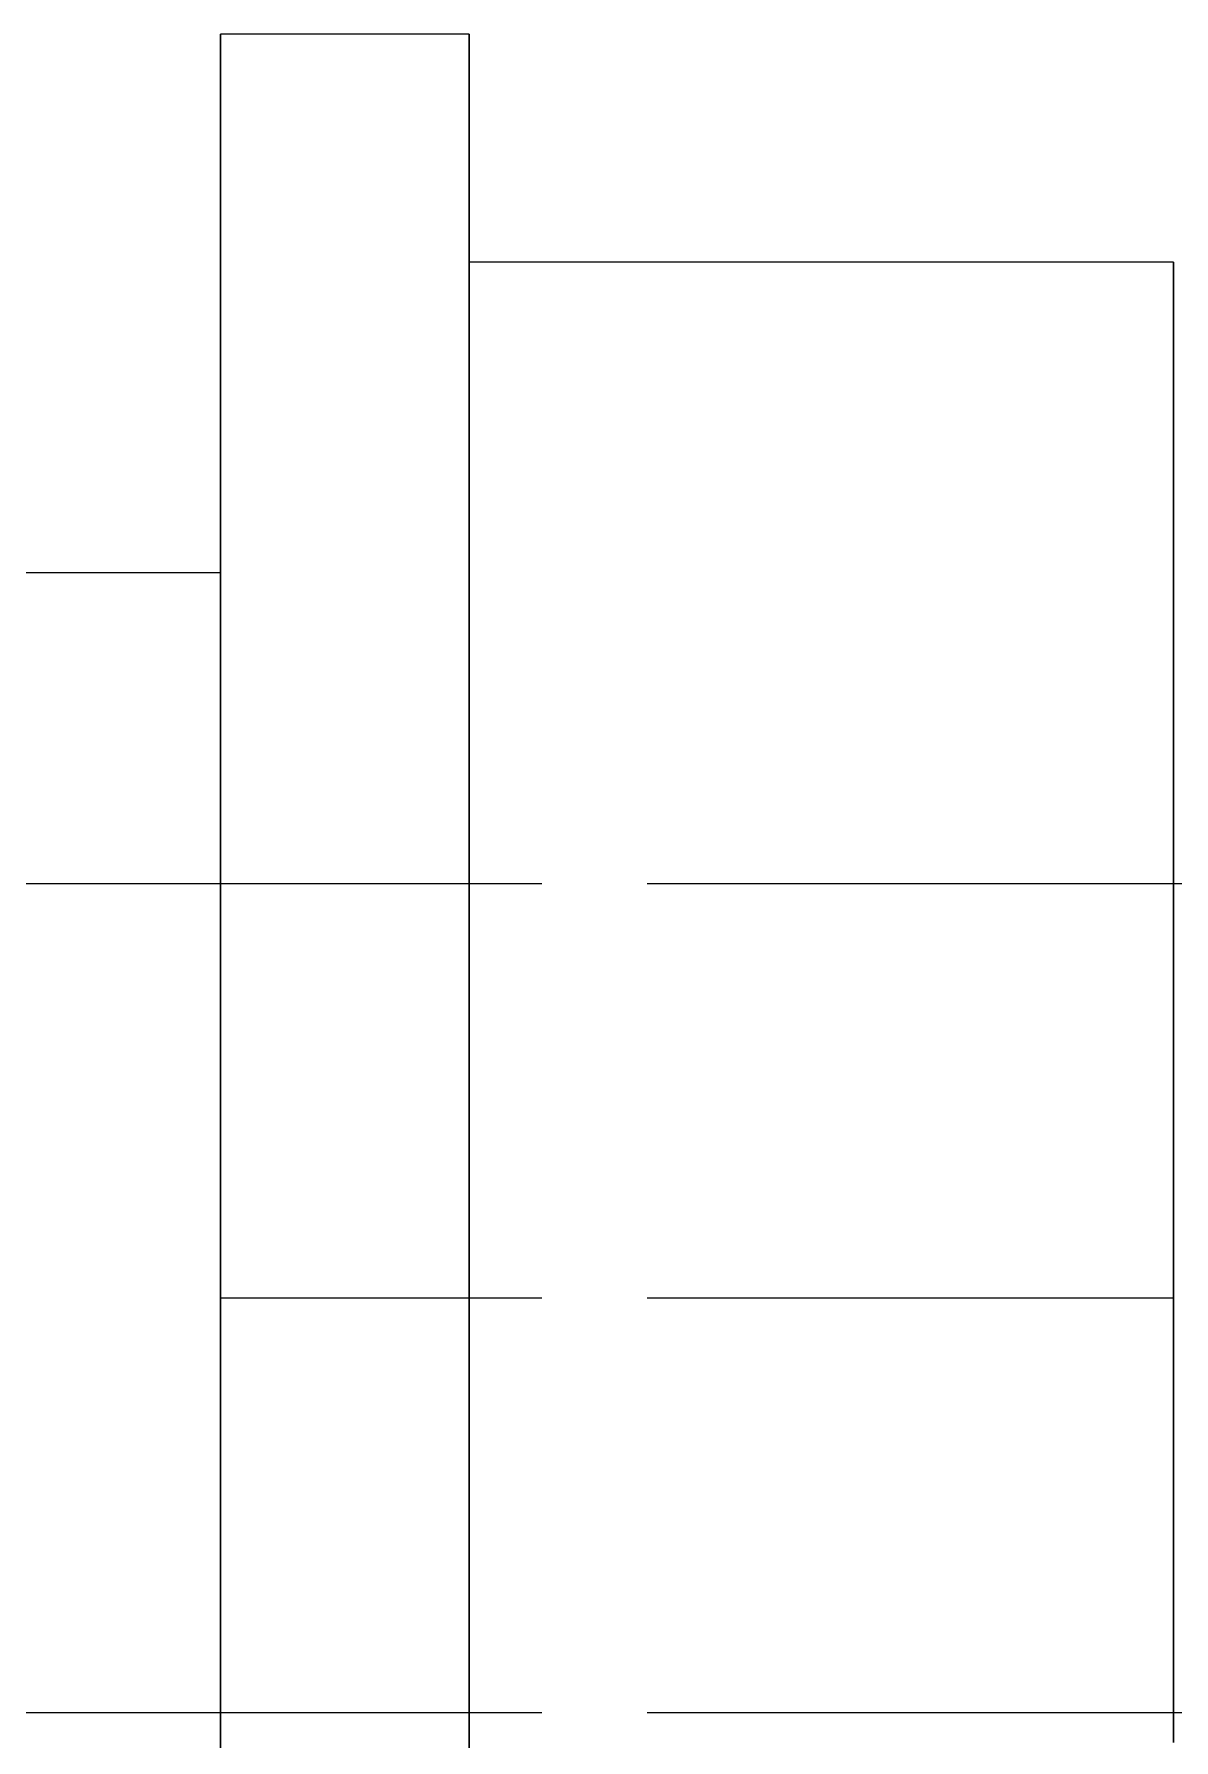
# Model space of a CAD drawing. Header units: millimetres. Extents: x -29 to 156, y -45 to 87.
# Drawn here: x 55.75 to 58.5, y -1.065 to 3.05 of the extents above; entities that cross this region are included whole.
import ezdxf

# ---------------------------------------------------------------- set-up
doc = ezdxf.new("R2010")
doc.units = ezdxf.units.MM
doc.linetypes.add('DASHED', pattern=[1.524, 1.27, -0.254])
doc.layers.add('HIDDEN', color=8, linetype='DASHED')
doc.layers.add('VISIBLE', color=7, linetype='CONTINUOUS')

msp = doc.modelspace()

# ---------------------------------------------------------------- linework, layer by layer
at = {"layer": 'HIDDEN'}
for points in [[(56.19933, 3.05), (56.19933, 2.95317), (56.19933, 2.85635), (56.19933, 2.75952), (56.19933, 2.6627), (56.19933, 2.56587), (56.19933, 2.46905), (56.19933, 2.37222), (56.19933, 2.2754), (56.19933, 2.17857), (56.19933, 2.08175), (56.19933, 1.98492), (56.19933, 1.8881), (56.19933, 1.79127), (56.19933, 1.69444), (56.19933, 1.59762), (56.19933, 1.50079), (56.19933, 1.40397), (56.19933, 1.30714), (56.19933, 1.21032), (56.19933, 1.11349), (56.19933, 1.01667), (56.19933, 0.91984), (56.19933, 0.82302), (56.19933, 0.72619), (56.19933, 0.62937), (56.19933, 0.53254), (56.19933, 0.43571), (56.19933, 0.33889), (56.19933, 0.24206), (56.19933, 0.14524), (56.19933, 0.04841), (56.19933, -0.04841), (56.19933, -0.14524), (56.19933, -0.24206), (56.19933, -0.33889), (56.19933, -0.43571), (56.19933, -0.53254), (56.19933, -0.62937), (56.19933, -0.72619), (56.19933, -0.82302), (56.19933, -0.91984), (56.19933, -1.01667), (56.19933, -1.11349)], [(56.79933, 3.05), (56.79933, 2.95317), (56.79933, 2.85635), (56.79933, 2.75952), (56.79933, 2.6627), (56.79933, 2.56587), (56.79933, 2.46905), (56.79933, 2.37222), (56.79933, 2.2754), (56.79933, 2.17857), (56.79933, 2.08175), (56.79933, 1.98492), (56.79933, 1.8881), (56.79933, 1.79127), (56.79933, 1.69444), (56.79933, 1.59762), (56.79933, 1.50079), (56.79933, 1.40397), (56.79933, 1.30714), (56.79933, 1.21032), (56.79933, 1.11349), (56.79933, 1.01667), (56.79933, 0.91984), (56.79933, 0.82302), (56.79933, 0.72619), (56.79933, 0.62937), (56.79933, 0.53254), (56.79933, 0.43571), (56.79933, 0.33889), (56.79933, 0.24206), (56.79933, 0.14524), (56.79933, 0.04841), (56.79933, -0.04841), (56.79933, -0.14524), (56.79933, -0.24206), (56.79933, -0.33889), (56.79933, -0.43571), (56.79933, -0.53254), (56.79933, -0.62937), (56.79933, -0.72619), (56.79933, -0.82302), (56.79933, -0.91984), (56.79933, -1.01667), (56.79933, -1.11349)], [(56.79933, 0), (56.79933, 0.03968), (56.79933, 0.07937), (56.79933, 0.11905), (56.79933, 0.15873), (56.79933, 0.19841), (56.79933, 0.2381), (56.79933, 0.27778), (56.79933, 0.31746), (56.79933, 0.35714), (56.79933, 0.39683), (56.79933, 0.43651), (56.79933, 0.47619), (56.79933, 0.51587), (56.79933, 0.55556), (56.79933, 0.59524), (56.79933, 0.63492), (56.79933, 0.6746), (56.79933, 0.71429), (56.79933, 0.75397), (56.79933, 0.79365), (56.79933, 0.83333), (56.79933, 0.87302), (56.79933, 0.9127), (56.79933, 0.95238), (56.79933, 0.99206), (56.79933, 1.03175), (56.79933, 1.07143), (56.79933, 1.11111), (56.79933, 1.15079), (56.79933, 1.19048), (56.79933, 1.23016), (56.79933, 1.26984), (56.79933, 1.30952), (56.79933, 1.34921), (56.79933, 1.38889), (56.79933, 1.42857), (56.79933, 1.46825), (56.79933, 1.50794), (56.79933, 1.54762), (56.79933, 1.5873), (56.79933, 1.62698), (56.79933, 1.66667), (56.79933, 1.70635), (56.79933, 1.74603), (56.79933, 1.78571), (56.79933, 1.8254), (56.79933, 1.86508), (56.79933, 1.90476), (56.79933, 1.94444), (56.79933, 1.98413), (56.79933, 2.02381), (56.79933, 2.06349), (56.79933, 2.10317), (56.79933, 2.14286), (56.79933, 2.18254), (56.79933, 2.22222), (56.79933, 2.2619), (56.79933, 2.30159), (56.79933, 2.34127), (56.79933, 2.38095), (56.79933, 2.42063), (56.79933, 2.46032), (56.79933, 2.5)], [(56.79933, 2.5), (56.79933, 2.42063), (56.79933, 2.34127), (56.79933, 2.2619), (56.79933, 2.18254), (56.79933, 2.10317), (56.79933, 2.02381), (56.79933, 1.94444), (56.79933, 1.86508), (56.79933, 1.78571), (56.79933, 1.70635), (56.79933, 1.62698), (56.79933, 1.54762), (56.79933, 1.46825), (56.79933, 1.38889), (56.79933, 1.30952), (56.79933, 1.23016), (56.79933, 1.15079), (56.79933, 1.07143), (56.79933, 0.99206), (56.79933, 0.9127), (56.79933, 0.83333), (56.79933, 0.75397), (56.79933, 0.6746), (56.79933, 0.59524), (56.79933, 0.51587), (56.79933, 0.43651), (56.79933, 0.35714), (56.79933, 0.27778), (56.79933, 0.19841), (56.79933, 0.11905), (56.79933, 0.03968), (56.79933, -0.03968), (56.79933, -0.11905), (56.79933, -0.19841), (56.79933, -0.27778), (56.79933, -0.35714), (56.79933, -0.43651), (56.79933, -0.51587), (56.79933, -0.59524), (56.79933, -0.6746), (56.79933, -0.75397), (56.79933, -0.83333), (56.79933, -0.9127), (56.79933, -0.99206), (56.79933, -1.07143)], [(58.49933, 2.5), (58.49933, 2.42063), (58.49933, 2.34127), (58.49933, 2.2619), (58.49933, 2.18254), (58.49933, 2.10317), (58.49933, 2.02381), (58.49933, 1.94444), (58.49933, 1.86508), (58.49933, 1.78571), (58.49933, 1.70635), (58.49933, 1.62698), (58.49933, 1.54762), (58.49933, 1.46825), (58.49933, 1.38889), (58.49933, 1.30952), (58.49933, 1.23016), (58.49933, 1.15079), (58.49933, 1.07143), (58.49933, 0.99206), (58.49933, 0.9127), (58.49933, 0.83333), (58.49933, 0.75397), (58.49933, 0.6746), (58.49933, 0.59524), (58.49933, 0.51587), (58.49933, 0.43651), (58.49933, 0.35714), (58.49933, 0.27778), (58.49933, 0.19841), (58.49933, 0.11905), (58.49933, 0.03968), (58.49933, -0.03968), (58.49933, -0.11905), (58.49933, -0.19841), (58.49933, -0.27778), (58.49933, -0.35714), (58.49933, -0.43651), (58.49933, -0.51587), (58.49933, -0.59524), (58.49933, -0.6746), (58.49933, -0.75397), (58.49933, -0.83333), (58.49933, -0.9127), (58.49933, -0.99206), (58.49933, -1.07143)], [(56.19933, 0.28668), (56.19933, 0.30991), (56.19933, 0.33314), (56.19933, 0.35636), (56.19933, 0.37959), (56.19933, 0.40282), (56.19933, 0.42605), (56.19933, 0.44927), (56.19933, 0.4725), (56.19933, 0.49573), (56.19933, 0.51895), (56.19933, 0.54218), (56.19933, 0.56541), (56.19933, 0.58864), (56.19933, 0.61186), (56.19933, 0.63509), (56.19933, 0.65832), (56.19933, 0.68155), (56.19933, 0.70477), (56.19933, 0.728), (56.19933, 0.75123), (56.19933, 0.77445), (56.19933, 0.79768), (56.19933, 0.82091), (56.19933, 0.84414), (56.19933, 0.86736), (56.19933, 0.89059), (56.19933, 0.91382), (56.19933, 0.93705), (56.19933, 0.96027), (56.19933, 0.9835), (56.19933, 1.00673), (56.19933, 1.02995), (56.19933, 1.05318), (56.19933, 1.07641), (56.19933, 1.09964), (56.19933, 1.12286), (56.19933, 1.14609), (56.19933, 1.16932), (56.19933, 1.19255), (56.19933, 1.21577), (56.19933, 1.239), (56.19933, 1.26223), (56.19933, 1.28545), (56.19933, 1.30868), (56.19933, 1.33191), (56.19933, 1.35514), (56.19933, 1.37836), (56.19933, 1.40159), (56.19933, 1.42482), (56.19933, 1.44805), (56.19933, 1.47127), (56.19933, 1.4945), (56.19933, 1.51773), (56.19933, 1.54095), (56.19933, 1.56418), (56.19933, 1.58741), (56.19933, 1.61064), (56.19933, 1.63386), (56.19933, 1.65709), (56.19933, 1.68032), (56.19933, 1.70355), (56.19933, 1.72677), (56.19933, 1.75)], [(56.19933, 1.75), (56.19933, 1.69444), (56.19933, 1.63889), (56.19933, 1.58333), (56.19933, 1.52778), (56.19933, 1.47222), (56.19933, 1.41667), (56.19933, 1.36111), (56.19933, 1.30556), (56.19933, 1.25), (56.19933, 1.19444), (56.19933, 1.13889), (56.19933, 1.08333), (56.19933, 1.02778), (56.19933, 0.97222), (56.19933, 0.91667), (56.19933, 0.86111), (56.19933, 0.80556), (56.19933, 0.75), (56.19933, 0.69444), (56.19933, 0.63889), (56.19933, 0.58333), (56.19933, 0.52778), (56.19933, 0.47222), (56.19933, 0.41667), (56.19933, 0.36111), (56.19933, 0.30556), (56.19933, 0.25), (56.19933, 0.19444), (56.19933, 0.13889), (56.19933, 0.08333), (56.19933, 0.02778), (56.19933, -0.02778), (56.19933, -0.08333), (56.19933, -0.13889), (56.19933, -0.19444), (56.19933, -0.25), (56.19933, -0.30556), (56.19933, -0.36111), (56.19933, -0.41667), (56.19933, -0.47222), (56.19933, -0.52778), (56.19933, -0.58333), (56.19933, -0.63889), (56.19933, -0.69444), (56.19933, -0.75), (56.19933, -0.80556), (56.19933, -0.86111), (56.19933, -0.91667), (56.19933, -0.97222), (56.19933, -1.02778), (56.19933, -1.08333)], [(56.19933, 1), (52.99933, 1)], [(58.49933, 1), (52.99933, 1)], [(56.19933, 0), (56.19933, 0.01587), (56.19933, 0.03175), (56.19933, 0.04762), (56.19933, 0.06349), (56.19933, 0.07937), (56.19933, 0.09524), (56.19933, 0.11111), (56.19933, 0.12698), (56.19933, 0.14286), (56.19933, 0.15873), (56.19933, 0.1746), (56.19933, 0.19048), (56.19933, 0.20635), (56.19933, 0.22222), (56.19933, 0.2381), (56.19933, 0.25397), (56.19933, 0.26984), (56.19933, 0.28571), (56.19933, 0.30159), (56.19933, 0.31746), (56.19933, 0.33333), (56.19933, 0.34921), (56.19933, 0.36508), (56.19933, 0.38095), (56.19933, 0.39683), (56.19933, 0.4127), (56.19933, 0.42857), (56.19933, 0.44444), (56.19933, 0.46032), (56.19933, 0.47619), (56.19933, 0.49206), (56.19933, 0.50794), (56.19933, 0.52381), (56.19933, 0.53968), (56.19933, 0.55556), (56.19933, 0.57143), (56.19933, 0.5873), (56.19933, 0.60317), (56.19933, 0.61905), (56.19933, 0.63492), (56.19933, 0.65079), (56.19933, 0.66667), (56.19933, 0.68254), (56.19933, 0.69841), (56.19933, 0.71429), (56.19933, 0.73016), (56.19933, 0.74603), (56.19933, 0.7619), (56.19933, 0.77778), (56.19933, 0.79365), (56.19933, 0.80952), (56.19933, 0.8254), (56.19933, 0.84127), (56.19933, 0.85714), (56.19933, 0.87302), (56.19933, 0.88889), (56.19933, 0.90476), (56.19933, 0.92063), (56.19933, 0.93651), (56.19933, 0.95238), (56.19933, 0.96825), (56.19933, 0.98413), (56.19933, 1)], [(56.19933, 1), (56.19933, 0.96825), (56.19933, 0.93651), (56.19933, 0.90476), (56.19933, 0.87302), (56.19933, 0.84127), (56.19933, 0.80952), (56.19933, 0.77778), (56.19933, 0.74603), (56.19933, 0.71429), (56.19933, 0.68254), (56.19933, 0.65079), (56.19933, 0.61905), (56.19933, 0.5873), (56.19933, 0.55556), (56.19933, 0.52381), (56.19933, 0.49206), (56.19933, 0.46032), (56.19933, 0.42857), (56.19933, 0.39683), (56.19933, 0.36508), (56.19933, 0.33333), (56.19933, 0.30159), (56.19933, 0.26984), (56.19933, 0.2381), (56.19933, 0.20635), (56.19933, 0.1746), (56.19933, 0.14286), (56.19933, 0.11111), (56.19933, 0.07937), (56.19933, 0.04762), (56.19933, 0.01587), (56.19933, -0.01587), (56.19933, -0.04762), (56.19933, -0.07937), (56.19933, -0.11111), (56.19933, -0.14286), (56.19933, -0.1746), (56.19933, -0.20635), (56.19933, -0.2381), (56.19933, -0.26984), (56.19933, -0.30159), (56.19933, -0.33333), (56.19933, -0.36508), (56.19933, -0.39683), (56.19933, -0.42857), (56.19933, -0.46032), (56.19933, -0.49206), (56.19933, -0.52381), (56.19933, -0.55556), (56.19933, -0.5873), (56.19933, -0.61905), (56.19933, -0.65079), (56.19933, -0.68254), (56.19933, -0.71429), (56.19933, -0.74603), (56.19933, -0.77778), (56.19933, -0.80952), (56.19933, -0.84127), (56.19933, -0.87302), (56.19933, -0.90476), (56.19933, -0.93651), (56.19933, -0.96825), (56.19933, -1)], [(56.19933, 0.16382), (56.19933, 0.17709), (56.19933, 0.19036), (56.19933, 0.20364), (56.19933, 0.21691), (56.19933, 0.23018), (56.19933, 0.24345), (56.19933, 0.25673), (56.19933, 0.27), (56.19933, 0.28327), (56.19933, 0.29655), (56.19933, 0.30982), (56.19933, 0.32309), (56.19933, 0.33636), (56.19933, 0.34964), (56.19933, 0.36291), (56.19933, 0.37618), (56.19933, 0.38945), (56.19933, 0.40273), (56.19933, 0.416), (56.19933, 0.42927), (56.19933, 0.44255), (56.19933, 0.45582), (56.19933, 0.46909), (56.19933, 0.48236), (56.19933, 0.49564), (56.19933, 0.50891), (56.19933, 0.52218), (56.19933, 0.53545), (56.19933, 0.54873), (56.19933, 0.562), (56.19933, 0.57527), (56.19933, 0.58855), (56.19933, 0.60182), (56.19933, 0.61509), (56.19933, 0.62836), (56.19933, 0.64164), (56.19933, 0.65491), (56.19933, 0.66818), (56.19933, 0.68145), (56.19933, 0.69473), (56.19933, 0.708), (56.19933, 0.72127), (56.19933, 0.73455), (56.19933, 0.74782), (56.19933, 0.76109), (56.19933, 0.77436), (56.19933, 0.78764), (56.19933, 0.80091), (56.19933, 0.81418), (56.19933, 0.82745), (56.19933, 0.84073), (56.19933, 0.854), (56.19933, 0.86727), (56.19933, 0.88055), (56.19933, 0.89382), (56.19933, 0.90709), (56.19933, 0.92036), (56.19933, 0.93364), (56.19933, 0.94691), (56.19933, 0.96018), (56.19933, 0.97345), (56.19933, 0.98673), (56.19933, 1)], [(56.19933, 1), (56.19933, 0.96825), (56.19933, 0.93651), (56.19933, 0.90476), (56.19933, 0.87302), (56.19933, 0.84127), (56.19933, 0.80952), (56.19933, 0.77778), (56.19933, 0.74603), (56.19933, 0.71429), (56.19933, 0.68254), (56.19933, 0.65079), (56.19933, 0.61905), (56.19933, 0.5873), (56.19933, 0.55556), (56.19933, 0.52381), (56.19933, 0.49206), (56.19933, 0.46032), (56.19933, 0.42857), (56.19933, 0.39683), (56.19933, 0.36508), (56.19933, 0.33333), (56.19933, 0.30159), (56.19933, 0.26984), (56.19933, 0.2381), (56.19933, 0.20635), (56.19933, 0.1746), (56.19933, 0.14286), (56.19933, 0.11111), (56.19933, 0.07937), (56.19933, 0.04762), (56.19933, 0.01587), (56.19933, -0.01587), (56.19933, -0.04762), (56.19933, -0.07937), (56.19933, -0.11111), (56.19933, -0.14286), (56.19933, -0.1746), (56.19933, -0.20635), (56.19933, -0.2381), (56.19933, -0.26984), (56.19933, -0.30159), (56.19933, -0.33333), (56.19933, -0.36508), (56.19933, -0.39683), (56.19933, -0.42857), (56.19933, -0.46032), (56.19933, -0.49206), (56.19933, -0.52381), (56.19933, -0.55556), (56.19933, -0.5873), (56.19933, -0.61905), (56.19933, -0.65079), (56.19933, -0.68254), (56.19933, -0.71429), (56.19933, -0.74603), (56.19933, -0.77778), (56.19933, -0.80952), (56.19933, -0.84127), (56.19933, -0.87302), (56.19933, -0.90476), (56.19933, -0.93651), (56.19933, -0.96825), (56.19933, -1)], [(58.49933, 1), (56.19933, 1)], [(58.49933, 0), (58.49933, 0.01587), (58.49933, 0.03175), (58.49933, 0.04762), (58.49933, 0.06349), (58.49933, 0.07937), (58.49933, 0.09524), (58.49933, 0.11111), (58.49933, 0.12698), (58.49933, 0.14286), (58.49933, 0.15873), (58.49933, 0.1746), (58.49933, 0.19048), (58.49933, 0.20635), (58.49933, 0.22222), (58.49933, 0.2381), (58.49933, 0.25397), (58.49933, 0.26984), (58.49933, 0.28571), (58.49933, 0.30159), (58.49933, 0.31746), (58.49933, 0.33333), (58.49933, 0.34921), (58.49933, 0.36508), (58.49933, 0.38095), (58.49933, 0.39683), (58.49933, 0.4127), (58.49933, 0.42857), (58.49933, 0.44444), (58.49933, 0.46032), (58.49933, 0.47619), (58.49933, 0.49206), (58.49933, 0.50794), (58.49933, 0.52381), (58.49933, 0.53968), (58.49933, 0.55556), (58.49933, 0.57143), (58.49933, 0.5873), (58.49933, 0.60317), (58.49933, 0.61905), (58.49933, 0.63492), (58.49933, 0.65079), (58.49933, 0.66667), (58.49933, 0.68254), (58.49933, 0.69841), (58.49933, 0.71429), (58.49933, 0.73016), (58.49933, 0.74603), (58.49933, 0.7619), (58.49933, 0.77778), (58.49933, 0.79365), (58.49933, 0.80952), (58.49933, 0.8254), (58.49933, 0.84127), (58.49933, 0.85714), (58.49933, 0.87302), (58.49933, 0.88889), (58.49933, 0.90476), (58.49933, 0.92063), (58.49933, 0.93651), (58.49933, 0.95238), (58.49933, 0.96825), (58.49933, 0.98413), (58.49933, 1)], [(58.49933, 1), (58.49933, 0.96825), (58.49933, 0.93651), (58.49933, 0.90476), (58.49933, 0.87302), (58.49933, 0.84127), (58.49933, 0.80952), (58.49933, 0.77778), (58.49933, 0.74603), (58.49933, 0.71429), (58.49933, 0.68254), (58.49933, 0.65079), (58.49933, 0.61905), (58.49933, 0.5873), (58.49933, 0.55556), (58.49933, 0.52381), (58.49933, 0.49206), (58.49933, 0.46032), (58.49933, 0.42857), (58.49933, 0.39683), (58.49933, 0.36508), (58.49933, 0.33333), (58.49933, 0.30159), (58.49933, 0.26984), (58.49933, 0.2381), (58.49933, 0.20635), (58.49933, 0.1746), (58.49933, 0.14286), (58.49933, 0.11111), (58.49933, 0.07937), (58.49933, 0.04762), (58.49933, 0.01587), (58.49933, -0.01587), (58.49933, -0.04762), (58.49933, -0.07937), (58.49933, -0.11111), (58.49933, -0.14286), (58.49933, -0.1746), (58.49933, -0.20635), (58.49933, -0.2381), (58.49933, -0.26984), (58.49933, -0.30159), (58.49933, -0.33333), (58.49933, -0.36508), (58.49933, -0.39683), (58.49933, -0.42857), (58.49933, -0.46032), (58.49933, -0.49206), (58.49933, -0.52381), (58.49933, -0.55556), (58.49933, -0.5873), (58.49933, -0.61905), (58.49933, -0.65079), (58.49933, -0.68254), (58.49933, -0.71429), (58.49933, -0.74603), (58.49933, -0.77778), (58.49933, -0.80952), (58.49933, -0.84127), (58.49933, -0.87302), (58.49933, -0.90476), (58.49933, -0.93651), (58.49933, -0.96825), (58.49933, -1)], [(56.19933, -1.07111), (56.19933, -1.03878), (56.19933, -1.00645), (56.19933, -0.97412), (56.19933, -0.94179), (56.19933, -0.90946), (56.19933, -0.87714), (56.19933, -0.84481), (56.19933, -0.81248), (56.19933, -0.78015), (56.19933, -0.74782), (56.19933, -0.7155), (56.19933, -0.68317), (56.19933, -0.65084), (56.19933, -0.61851), (56.19933, -0.58618), (56.19933, -0.55385), (56.19933, -0.52153), (56.19933, -0.4892), (56.19933, -0.45687), (56.19933, -0.42454), (56.19933, -0.39221), (56.19933, -0.35988), (56.19933, -0.32756), (56.19933, -0.29523), (56.19933, -0.2629), (56.19933, -0.23057), (56.19933, -0.19824), (56.19933, -0.16591), (56.19933, -0.13359), (56.19933, -0.10126), (56.19933, -0.06893), (56.19933, -0.0366), (56.19933, -0.00427), (56.19933, 0.02806), (56.19933, 0.06038), (56.19933, 0.09271), (56.19933, 0.12504), (56.19933, 0.15737), (56.19933, 0.1897), (56.19933, 0.22202), (56.19933, 0.25435), (56.19933, 0.28668)], [(56.19933, -1), (56.19933, -0.98153), (56.19933, -0.96305), (56.19933, -0.94458), (56.19933, -0.92611), (56.19933, -0.90763), (56.19933, -0.88916), (56.19933, -0.87069), (56.19933, -0.85221), (56.19933, -0.83374), (56.19933, -0.81527), (56.19933, -0.79679), (56.19933, -0.77832), (56.19933, -0.75985), (56.19933, -0.74137), (56.19933, -0.7229), (56.19933, -0.70443), (56.19933, -0.68595), (56.19933, -0.66748), (56.19933, -0.64901), (56.19933, -0.63053), (56.19933, -0.61206), (56.19933, -0.59359), (56.19933, -0.57511), (56.19933, -0.55664), (56.19933, -0.53817), (56.19933, -0.51969), (56.19933, -0.50122), (56.19933, -0.48275), (56.19933, -0.46427), (56.19933, -0.4458), (56.19933, -0.42733), (56.19933, -0.40885), (56.19933, -0.39038), (56.19933, -0.37191), (56.19933, -0.35343), (56.19933, -0.33496), (56.19933, -0.31649), (56.19933, -0.29801), (56.19933, -0.27954), (56.19933, -0.26107), (56.19933, -0.24259), (56.19933, -0.22412), (56.19933, -0.20565), (56.19933, -0.18717), (56.19933, -0.1687), (56.19933, -0.15023), (56.19933, -0.13175), (56.19933, -0.11328), (56.19933, -0.09481), (56.19933, -0.07633), (56.19933, -0.05786), (56.19933, -0.03939), (56.19933, -0.02092), (56.19933, -0.00244), (56.19933, 0.01603), (56.19933, 0.0345), (56.19933, 0.05298), (56.19933, 0.07145), (56.19933, 0.08992), (56.19933, 0.1084), (56.19933, 0.12687), (56.19933, 0.14534), (56.19933, 0.16382)], [(56.19933, -1), (56.19933, -0.98413), (56.19933, -0.96825), (56.19933, -0.95238), (56.19933, -0.93651), (56.19933, -0.92063), (56.19933, -0.90476), (56.19933, -0.88889), (56.19933, -0.87302), (56.19933, -0.85714), (56.19933, -0.84127), (56.19933, -0.8254), (56.19933, -0.80952), (56.19933, -0.79365), (56.19933, -0.77778), (56.19933, -0.7619), (56.19933, -0.74603), (56.19933, -0.73016), (56.19933, -0.71429), (56.19933, -0.69841), (56.19933, -0.68254), (56.19933, -0.66667), (56.19933, -0.65079), (56.19933, -0.63492), (56.19933, -0.61905), (56.19933, -0.60317), (56.19933, -0.5873), (56.19933, -0.57143), (56.19933, -0.55556), (56.19933, -0.53968), (56.19933, -0.52381), (56.19933, -0.50794), (56.19933, -0.49206), (56.19933, -0.47619), (56.19933, -0.46032), (56.19933, -0.44444), (56.19933, -0.42857), (56.19933, -0.4127), (56.19933, -0.39683), (56.19933, -0.38095), (56.19933, -0.36508), (56.19933, -0.34921), (56.19933, -0.33333), (56.19933, -0.31746), (56.19933, -0.30159), (56.19933, -0.28571), (56.19933, -0.26984), (56.19933, -0.25397), (56.19933, -0.2381), (56.19933, -0.22222), (56.19933, -0.20635), (56.19933, -0.19048), (56.19933, -0.1746), (56.19933, -0.15873), (56.19933, -0.14286), (56.19933, -0.12698), (56.19933, -0.11111), (56.19933, -0.09524), (56.19933, -0.07937), (56.19933, -0.06349), (56.19933, -0.04762), (56.19933, -0.03175), (56.19933, -0.01587), (56.19933, 0)], [(58.49933, 0), (56.19933, 0)], [(56.79933, -1.07143), (56.79933, -1.03175), (56.79933, -0.99206), (56.79933, -0.95238), (56.79933, -0.9127), (56.79933, -0.87302), (56.79933, -0.83333), (56.79933, -0.79365), (56.79933, -0.75397), (56.79933, -0.71429), (56.79933, -0.6746), (56.79933, -0.63492), (56.79933, -0.59524), (56.79933, -0.55556), (56.79933, -0.51587), (56.79933, -0.47619), (56.79933, -0.43651), (56.79933, -0.39683), (56.79933, -0.35714), (56.79933, -0.31746), (56.79933, -0.27778), (56.79933, -0.2381), (56.79933, -0.19841), (56.79933, -0.15873), (56.79933, -0.11905), (56.79933, -0.07937), (56.79933, -0.03968), (56.79933, 0)], [(58.49933, -1), (58.49933, -0.98413), (58.49933, -0.96825), (58.49933, -0.95238), (58.49933, -0.93651), (58.49933, -0.92063), (58.49933, -0.90476), (58.49933, -0.88889), (58.49933, -0.87302), (58.49933, -0.85714), (58.49933, -0.84127), (58.49933, -0.8254), (58.49933, -0.80952), (58.49933, -0.79365), (58.49933, -0.77778), (58.49933, -0.7619), (58.49933, -0.74603), (58.49933, -0.73016), (58.49933, -0.71429), (58.49933, -0.69841), (58.49933, -0.68254), (58.49933, -0.66667), (58.49933, -0.65079), (58.49933, -0.63492), (58.49933, -0.61905), (58.49933, -0.60317), (58.49933, -0.5873), (58.49933, -0.57143), (58.49933, -0.55556), (58.49933, -0.53968), (58.49933, -0.52381), (58.49933, -0.50794), (58.49933, -0.49206), (58.49933, -0.47619), (58.49933, -0.46032), (58.49933, -0.44444), (58.49933, -0.42857), (58.49933, -0.4127), (58.49933, -0.39683), (58.49933, -0.38095), (58.49933, -0.36508), (58.49933, -0.34921), (58.49933, -0.33333), (58.49933, -0.31746), (58.49933, -0.30159), (58.49933, -0.28571), (58.49933, -0.26984), (58.49933, -0.25397), (58.49933, -0.2381), (58.49933, -0.22222), (58.49933, -0.20635), (58.49933, -0.19048), (58.49933, -0.1746), (58.49933, -0.15873), (58.49933, -0.14286), (58.49933, -0.12698), (58.49933, -0.11111), (58.49933, -0.09524), (58.49933, -0.07937), (58.49933, -0.06349), (58.49933, -0.04762), (58.49933, -0.03175), (58.49933, -0.01587), (58.49933, 0)], [(56.19933, -1), (52.99933, -1)], [(58.49933, -1), (52.99933, -1)], [(58.49933, -1), (56.19933, -1)]]:
    msp.add_lwpolyline(points, dxfattribs=at)
at = {"layer": 'VISIBLE'}
for points in [[(56.19933, 0), (56.19933, 0.04841), (56.19933, 0.09683), (56.19933, 0.14524), (56.19933, 0.19365), (56.19933, 0.24206), (56.19933, 0.29048), (56.19933, 0.33889), (56.19933, 0.3873), (56.19933, 0.43571), (56.19933, 0.48413), (56.19933, 0.53254), (56.19933, 0.58095), (56.19933, 0.62937), (56.19933, 0.67778), (56.19933, 0.72619), (56.19933, 0.7746), (56.19933, 0.82302), (56.19933, 0.87143), (56.19933, 0.91984), (56.19933, 0.96825), (56.19933, 1.01667), (56.19933, 1.06508), (56.19933, 1.11349), (56.19933, 1.1619), (56.19933, 1.21032), (56.19933, 1.25873), (56.19933, 1.30714), (56.19933, 1.35556), (56.19933, 1.40397), (56.19933, 1.45238), (56.19933, 1.50079), (56.19933, 1.54921), (56.19933, 1.59762), (56.19933, 1.64603), (56.19933, 1.69444), (56.19933, 1.74286), (56.19933, 1.79127), (56.19933, 1.83968), (56.19933, 1.8881), (56.19933, 1.93651), (56.19933, 1.98492), (56.19933, 2.03333), (56.19933, 2.08175), (56.19933, 2.13016), (56.19933, 2.17857), (56.19933, 2.22698), (56.19933, 2.2754), (56.19933, 2.32381), (56.19933, 2.37222), (56.19933, 2.42063), (56.19933, 2.46905), (56.19933, 2.51746), (56.19933, 2.56587), (56.19933, 2.61429), (56.19933, 2.6627), (56.19933, 2.71111), (56.19933, 2.75952), (56.19933, 2.80794), (56.19933, 2.85635), (56.19933, 2.90476), (56.19933, 2.95317), (56.19933, 3.00159), (56.19933, 3.05)], [(56.79933, 3.05), (56.19933, 3.05)], [(56.79933, 0), (56.79933, 0.04841), (56.79933, 0.09683), (56.79933, 0.14524), (56.79933, 0.19365), (56.79933, 0.24206), (56.79933, 0.29048), (56.79933, 0.33889), (56.79933, 0.3873), (56.79933, 0.43571), (56.79933, 0.48413), (56.79933, 0.53254), (56.79933, 0.58095), (56.79933, 0.62937), (56.79933, 0.67778), (56.79933, 0.72619), (56.79933, 0.7746), (56.79933, 0.82302), (56.79933, 0.87143), (56.79933, 0.91984), (56.79933, 0.96825), (56.79933, 1.01667), (56.79933, 1.06508), (56.79933, 1.11349), (56.79933, 1.1619), (56.79933, 1.21032), (56.79933, 1.25873), (56.79933, 1.30714), (56.79933, 1.35556), (56.79933, 1.40397), (56.79933, 1.45238), (56.79933, 1.50079), (56.79933, 1.54921), (56.79933, 1.59762), (56.79933, 1.64603), (56.79933, 1.69444), (56.79933, 1.74286), (56.79933, 1.79127), (56.79933, 1.83968), (56.79933, 1.8881), (56.79933, 1.93651), (56.79933, 1.98492), (56.79933, 2.03333), (56.79933, 2.08175), (56.79933, 2.13016), (56.79933, 2.17857), (56.79933, 2.22698), (56.79933, 2.2754), (56.79933, 2.32381), (56.79933, 2.37222), (56.79933, 2.42063), (56.79933, 2.46905), (56.79933, 2.51746), (56.79933, 2.56587), (56.79933, 2.61429), (56.79933, 2.6627), (56.79933, 2.71111), (56.79933, 2.75952), (56.79933, 2.80794), (56.79933, 2.85635), (56.79933, 2.90476), (56.79933, 2.95317), (56.79933, 3.00159), (56.79933, 3.05)], [(58.49933, 2.5), (56.79933, 2.5)], [(58.49933, 0), (58.49933, 0.03968), (58.49933, 0.07937), (58.49933, 0.11905), (58.49933, 0.15873), (58.49933, 0.19841), (58.49933, 0.2381), (58.49933, 0.27778), (58.49933, 0.31746), (58.49933, 0.35714), (58.49933, 0.39683), (58.49933, 0.43651), (58.49933, 0.47619), (58.49933, 0.51587), (58.49933, 0.55556), (58.49933, 0.59524), (58.49933, 0.63492), (58.49933, 0.6746), (58.49933, 0.71429), (58.49933, 0.75397), (58.49933, 0.79365), (58.49933, 0.83333), (58.49933, 0.87302), (58.49933, 0.9127), (58.49933, 0.95238), (58.49933, 0.99206), (58.49933, 1.03175), (58.49933, 1.07143), (58.49933, 1.11111), (58.49933, 1.15079), (58.49933, 1.19048), (58.49933, 1.23016), (58.49933, 1.26984), (58.49933, 1.30952), (58.49933, 1.34921), (58.49933, 1.38889), (58.49933, 1.42857), (58.49933, 1.46825), (58.49933, 1.50794), (58.49933, 1.54762), (58.49933, 1.5873), (58.49933, 1.62698), (58.49933, 1.66667), (58.49933, 1.70635), (58.49933, 1.74603), (58.49933, 1.78571), (58.49933, 1.8254), (58.49933, 1.86508), (58.49933, 1.90476), (58.49933, 1.94444), (58.49933, 1.98413), (58.49933, 2.02381), (58.49933, 2.06349), (58.49933, 2.10317), (58.49933, 2.14286), (58.49933, 2.18254), (58.49933, 2.22222), (58.49933, 2.2619), (58.49933, 2.30159), (58.49933, 2.34127), (58.49933, 2.38095), (58.49933, 2.42063), (58.49933, 2.46032), (58.49933, 2.5)], [(56.19933, 1.75), (55.59933, 1.75)], [(63.80933, 1), (58.49933, 1)], [(56.19933, -1.11349), (56.19933, -1.06508), (56.19933, -1.01667), (56.19933, -0.96825), (56.19933, -0.91984), (56.19933, -0.87143), (56.19933, -0.82302), (56.19933, -0.7746), (56.19933, -0.72619), (56.19933, -0.67778), (56.19933, -0.62937), (56.19933, -0.58095), (56.19933, -0.53254), (56.19933, -0.48413), (56.19933, -0.43571), (56.19933, -0.3873), (56.19933, -0.33889), (56.19933, -0.29048), (56.19933, -0.24206), (56.19933, -0.19365), (56.19933, -0.14524), (56.19933, -0.09683), (56.19933, -0.04841), (56.19933, 0)], [(56.79933, -1.11349), (56.79933, -1.06508), (56.79933, -1.01667), (56.79933, -0.96825), (56.79933, -0.91984), (56.79933, -0.87143), (56.79933, -0.82302), (56.79933, -0.7746), (56.79933, -0.72619), (56.79933, -0.67778), (56.79933, -0.62937), (56.79933, -0.58095), (56.79933, -0.53254), (56.79933, -0.48413), (56.79933, -0.43571), (56.79933, -0.3873), (56.79933, -0.33889), (56.79933, -0.29048), (56.79933, -0.24206), (56.79933, -0.19365), (56.79933, -0.14524), (56.79933, -0.09683), (56.79933, -0.04841), (56.79933, 0)], [(58.49933, -1.07143), (58.49933, -1.03175), (58.49933, -0.99206), (58.49933, -0.95238), (58.49933, -0.9127), (58.49933, -0.87302), (58.49933, -0.83333), (58.49933, -0.79365), (58.49933, -0.75397), (58.49933, -0.71429), (58.49933, -0.6746), (58.49933, -0.63492), (58.49933, -0.59524), (58.49933, -0.55556), (58.49933, -0.51587), (58.49933, -0.47619), (58.49933, -0.43651), (58.49933, -0.39683), (58.49933, -0.35714), (58.49933, -0.31746), (58.49933, -0.27778), (58.49933, -0.2381), (58.49933, -0.19841), (58.49933, -0.15873), (58.49933, -0.11905), (58.49933, -0.07937), (58.49933, -0.03968), (58.49933, 0)], [(63.80933, -1), (58.49933, -1)]]:
    msp.add_lwpolyline(points, dxfattribs=at)

doc.saveas('drawing.dxf')
